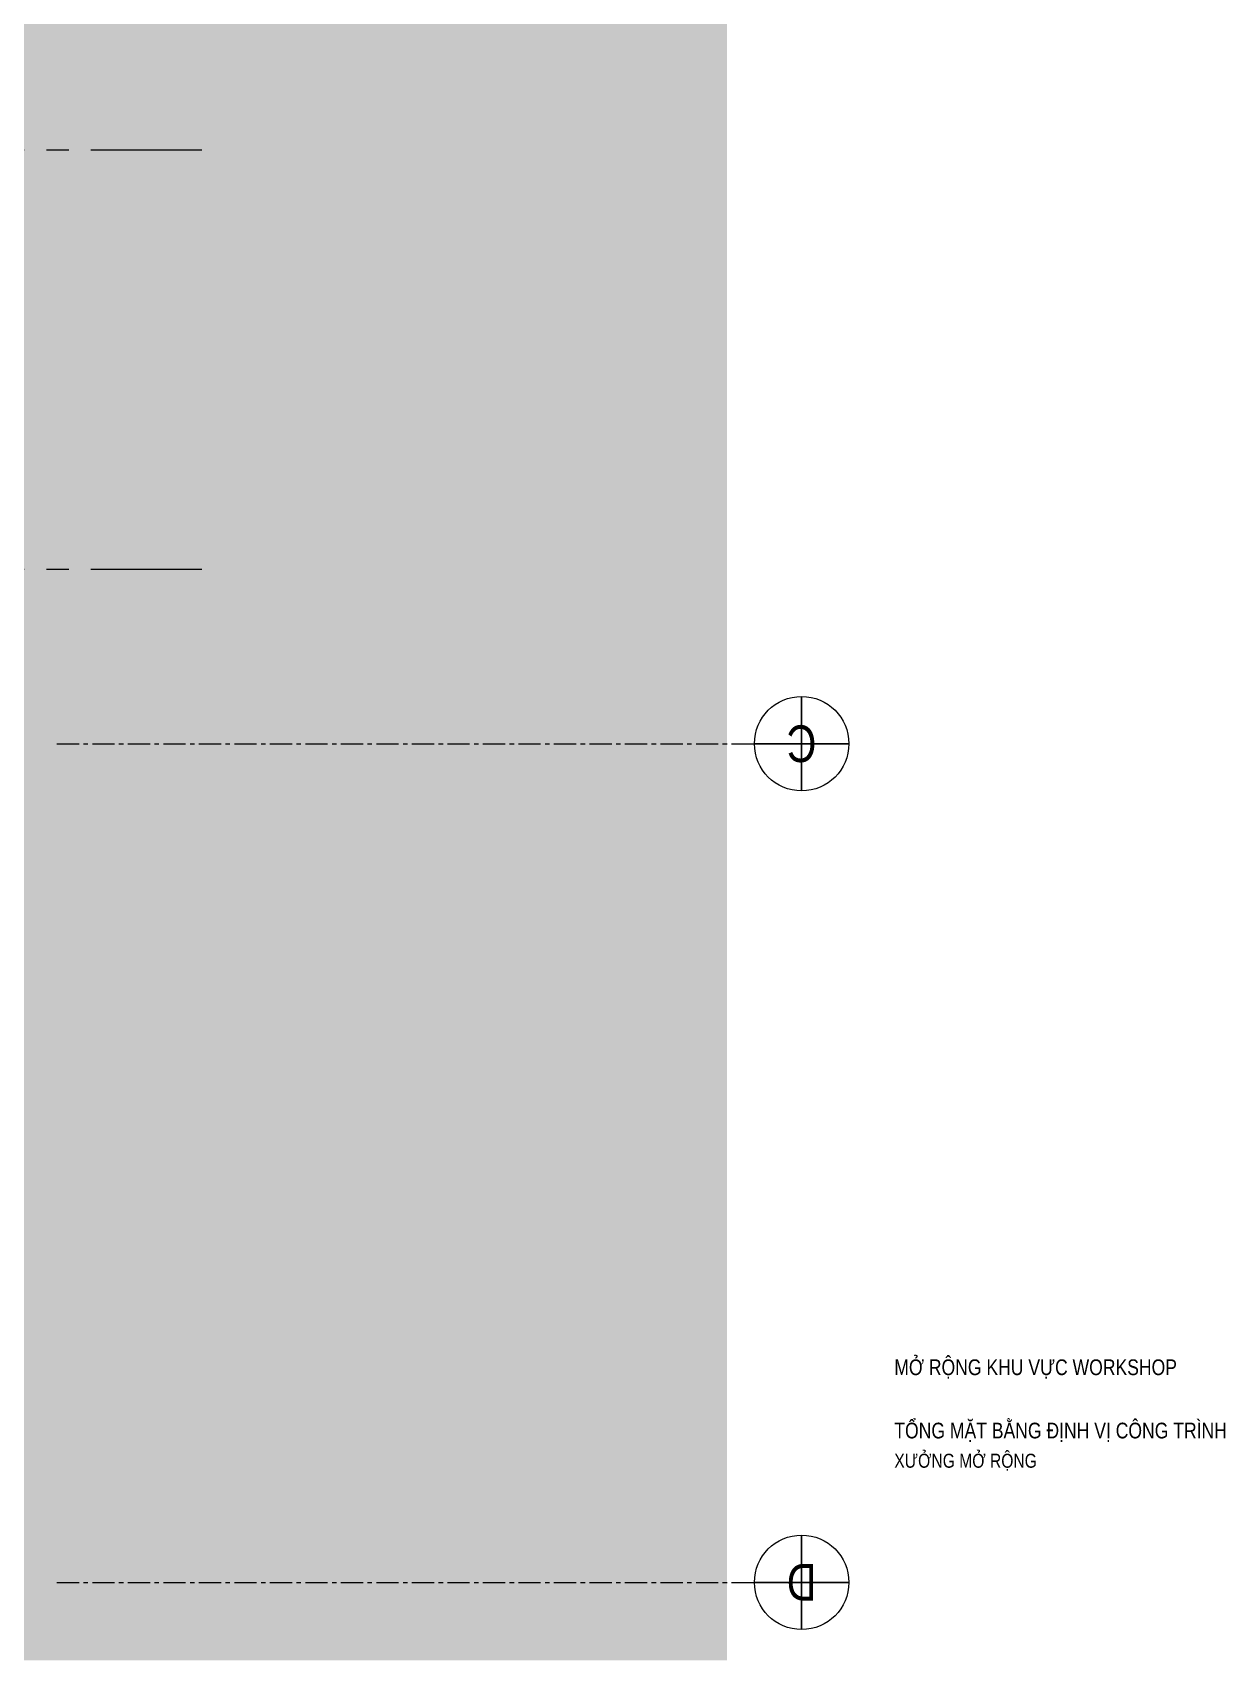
# Model space of a CAD drawing. Header units: millimetres. Extents: x -547695 to 905972, y -1055718 to 167349.
# Drawn here: x -493797 to -476732, y -826716 to -803423 of the extents above; entities that cross this region are included whole.
import ezdxf
from ezdxf.enums import TextEntityAlignment as Align
from ezdxf.xclip import XClip

# ---------------------------------------------------------------- set-up
doc = ezdxf.new("R2018")
doc.units = ezdxf.units.MM
doc.header["$XCLIPFRAME"] = 0
doc.linetypes.add('CENTER', pattern=[50.8, 31.75, -6.35, 6.35, -6.35])
doc.layers.get('DEFPOINTS').update_dxf_attribs({"color": 1, "lineweight": 25})
for name, color, linetype, lineweight in [('A-GRID', 250, 'CENTER', 15), ('A-HEVY', 111, 'Continuous', 35), ('A-SHBD-LINE', 7, 'Continuous', 35), ('A-SYMBOLS', 10, 'Continuous', 13), ('A-TEXT', 255, 'Continuous', 25)]:
    doc.layers.add(name, color=color, linetype=linetype, lineweight=lineweight)
doc.styles.get("Standard").update_dxf_attribs({"font": 'arial.ttf'})
doc.styles.add('VTK_Arial_3.5 mm', font='arial.ttf', dxfattribs={"width": 0.8, "height": 3.5})
doc.styles.add('XREF_KHUNG TEN VTK_A1$0$Arial_VHm', font='arial.ttf')

# ---------------------------------------------------------------- blocks, each defined once
blk = doc.blocks.new('E5U67')
at = {"layer": 'A-SHBD-LINE', "color": 1, "ltscale": 0.3, "style": 'XREF_KHUNG TEN VTK_A1$0$Arial_VHm', "width": 0.8}
for tag, p in [('HANGMUC', (-4487, 3455)), ('TENBANVE1', (-4487, 2808)), ('TENBANVE2', (-4487, 2508))]:
    blk.add_attdef(tag, p, '', height=161, rotation=1080, dxfattribs=at)
at = {"layer": 'A-SHBD-LINE', "color": 1, "lineweight": 30, "ltscale": 0.3, "width": 0.8, "flags": 64}
for tag, height, p in [('TYLE', 161, (-2759, 2009)), ('KHBV', 170, (-2669, 841))]:
    blk.add_attdef(tag, text='', height=height, rotation=1080, dxfattribs=at).set_placement(p, align=Align.TOP_LEFT)
blk = doc.blocks.new('*U298')
blk.add_wipeout([(4.5, 0), (4.46, -0.56), (4.36, -1.12), (4.18, -1.66), (3.94, -2.17), (3.64, -2.65), (3.28, -3.08), (2.87, -3.47), (2.41, -3.8), (1.92, -4.07), (1.39, -4.28), (0.84, -4.42), (0.28, -4.49), (-0.28, -4.49), (-0.84, -4.42), (-1.39, -4.28), (-1.92, -4.07), (-2.41, -3.8), (-2.87, -3.47), (-3.28, -3.08), (-3.64, -2.65), (-3.94, -2.17), (-4.18, -1.66), (-4.36, -1.12), (-4.46, -0.56), (-4.5, 0), (-4.46, 0.56), (-4.36, 1.12), (-4.18, 1.66), (-3.94, 2.17), (-3.64, 2.65), (-3.28, 3.08), (-2.87, 3.47), (-2.41, 3.8), (-1.92, 4.07), (-1.39, 4.28), (-0.84, 4.42), (-0.28, 4.49), (0.28, 4.49), (0.84, 4.42), (1.39, 4.28), (1.92, 4.07), (2.41, 3.8), (2.87, 3.47), (3.28, 3.08), (3.64, 2.65), (3.94, 2.17), (4.18, 1.66), (4.36, 1.12), (4.46, 0.56)])
blk.add_circle((0, 0), 4.5)
at = {"layer": 'DEFPOINTS', "color": 250}
for p, q in [((0, 4.5), (0, -4.5)), ((-4.5, 0), (4.5, 0))]:
    blk.add_line(p, q, dxfattribs=at)
at = {"color": 7, "style": 'VTK_Arial_3.5 mm', "width": 0.8}
blk.add_attdef('X12', text='', height=3.5, dxfattribs=at).set_placement((0, 0), align=Align.MIDDLE_CENTER)
blk = doc.blocks.new('*U300')
blk.add_wipeout([(4.5, 0), (4.46, -0.56), (4.36, -1.12), (4.18, -1.66), (3.94, -2.17), (3.64, -2.65), (3.28, -3.08), (2.87, -3.47), (2.41, -3.8), (1.92, -4.07), (1.39, -4.28), (0.84, -4.42), (0.28, -4.49), (-0.28, -4.49), (-0.84, -4.42), (-1.39, -4.28), (-1.92, -4.07), (-2.41, -3.8), (-2.87, -3.47), (-3.28, -3.08), (-3.64, -2.65), (-3.94, -2.17), (-4.18, -1.66), (-4.36, -1.12), (-4.46, -0.56), (-4.5, 0), (-4.46, 0.56), (-4.36, 1.12), (-4.18, 1.66), (-3.94, 2.17), (-3.64, 2.65), (-3.28, 3.08), (-2.87, 3.47), (-2.41, 3.8), (-1.92, 4.07), (-1.39, 4.28), (-0.84, 4.42), (-0.28, 4.49), (0.28, 4.49), (0.84, 4.42), (1.39, 4.28), (1.92, 4.07), (2.41, 3.8), (2.87, 3.47), (3.28, 3.08), (3.64, 2.65), (3.94, 2.17), (4.18, 1.66), (4.36, 1.12), (4.46, 0.56)])
blk.add_circle((0, 0), 4.5)
at = {"layer": 'DEFPOINTS', "color": 250}
for p, q in [((0, 4.5), (0, -4.5)), ((-4.5, 0), (4.5, 0))]:
    blk.add_line(p, q, dxfattribs=at)
at = {"color": 7, "style": 'VTK_Arial_3.5 mm', "width": 0.8}
blk.add_attdef('X12', text='', height=3.5, dxfattribs=at).set_placement((0, 0), align=Align.MIDDLE_CENTER)
blk = doc.blocks.new('E57U')
at = {"layer": 'A-SYMBOLS', "xscale": 150, "yscale": 150, "zscale": 150, "rotation": 180}
for name, p, values in [('*U298', (670, -24085), {'X12': 'C'}), ('*U300', (670, -36085), {'X12': 'D'})]:
    blk.add_blockref(name, p, dxfattribs=at).add_auto_attribs(values)
at = {"layer": 'A-GRID', "ltscale": 10}
for points in [[(-9985, -24085), (-5, -24085)], [(-9985, -36085), (-5, -36085)]]:
    blk.add_lwpolyline(points, dxfattribs=at)
blk = doc.blocks.new('ERYUJH76Y')
at = {"layer": 'A-GRID', "ltscale": 50}
for points in [[(4694, 12928), (-30447, 12928)], [(4694, 6928), (-30447, 6928)]]:
    blk.add_lwpolyline(points, dxfattribs=at)
blk = doc.blocks.new('RHRTHRHRT')
at = {"layer": 'A-GRID'}
ref = blk.add_blockref('ERYUJH76Y', (-1300, -21728), dxfattribs=at)
XClip(ref).set_block_clipping_path([(-32069.3798585372, 5005.1306604635), (6367.1031573832, 26504.5361301411)])

msp = doc.modelspace()

# ---------------------------------------------------------------- hatches: boundary and pattern name
at = {"layer": 'A-TEXT', "true_color": 0xffffff, "transparency": 33554528}
h = msp.add_hatch(color=7, dxfattribs=at)
h.dxf.hatch_style = 1
h.paths.add_polyline_path([(-520319.2, -786717), (-520319.5, -793897.6), (-495519.2, -793897.5), (-495519.2, -788798), (-494769.2, -788798), (-494769.2, -826715.8), (-483860.6, -826715.8), (-483861, -786717)])

# ---------------------------------------------------------------- block references
at = {"layer": 'A-SYMBOLS'}
ref = msp.add_blockref('E5U67', (-475195.2, -827464.9), dxfattribs=dict(at, xscale=1.398335315101071, yscale=1.398335315101071, zscale=1.398335315101071))
lines = msp.add_mtext('\\W0.80000;{\\W0.8;XG.1003}', dxfattribs={"layer": 'A-SHBD-LINE', "color": 1, "insert": (-478927.8, -826288.6), "char_height": 2.5, "attachment_point": 1})
ref.add_attrib('KHBV', '', (-478927.8, -826288.6), dxfattribs={"flags": 64}).embed_mtext(lines)
ref.add_attrib('TENBANVE2', 'XƯỞNG MỞ RỘNG', (-481469, -823958.5), dxfattribs={"layer": 'A-SHBD-LINE', "color": 1, "height": 200, "style": 'XREF_KHUNG TEN VTK_A1$0$Arial_VHm', "width": 0.8})
ref.add_attrib('TENBANVE1', 'TỔNG MẶT BẰNG ĐỊNH VỊ CÔNG TRÌNH', (-481469, -823538.7), dxfattribs={"layer": 'A-SHBD-LINE', "color": 1, "height": 224.732, "rotation": 360, "style": 'XREF_KHUNG TEN VTK_A1$0$Arial_VHm', "width": 0.8})
ref.add_attrib('HANGMUC', 'MỞ RỘNG KHU VỰC WORKSHOP', (-481469, -822633.1), dxfattribs={"layer": 'A-SHBD-LINE', "color": 1, "height": 224.732, "rotation": 360, "style": 'XREF_KHUNG TEN VTK_A1$0$Arial_VHm', "width": 0.8})
lines = msp.add_mtext('\\W0.80000;{\\W0.8;1/150}', dxfattribs={"layer": 'A-SHBD-LINE', "color": 1, "insert": (-479053.1, -824655.7), "char_height": 2.5, "attachment_point": 1})
ref.add_attrib('TYLE', '', (-479053.1, -824655.7), dxfattribs={"flags": 64}).embed_mtext(lines)

# ---------------------------------------------------------------- next in the draw order: block references
msp.add_blockref('E57U', (-483464.7, -789513.4), dxfattribs=at)

# ---------------------------------------------------------------- next in the draw order: block references
at = {"layer": 'A-HEVY'}
msp.add_blockref('RHRTHRHRT', (-494769.2, -796308.3), dxfattribs=at)

doc.saveas('drawing.dxf')
